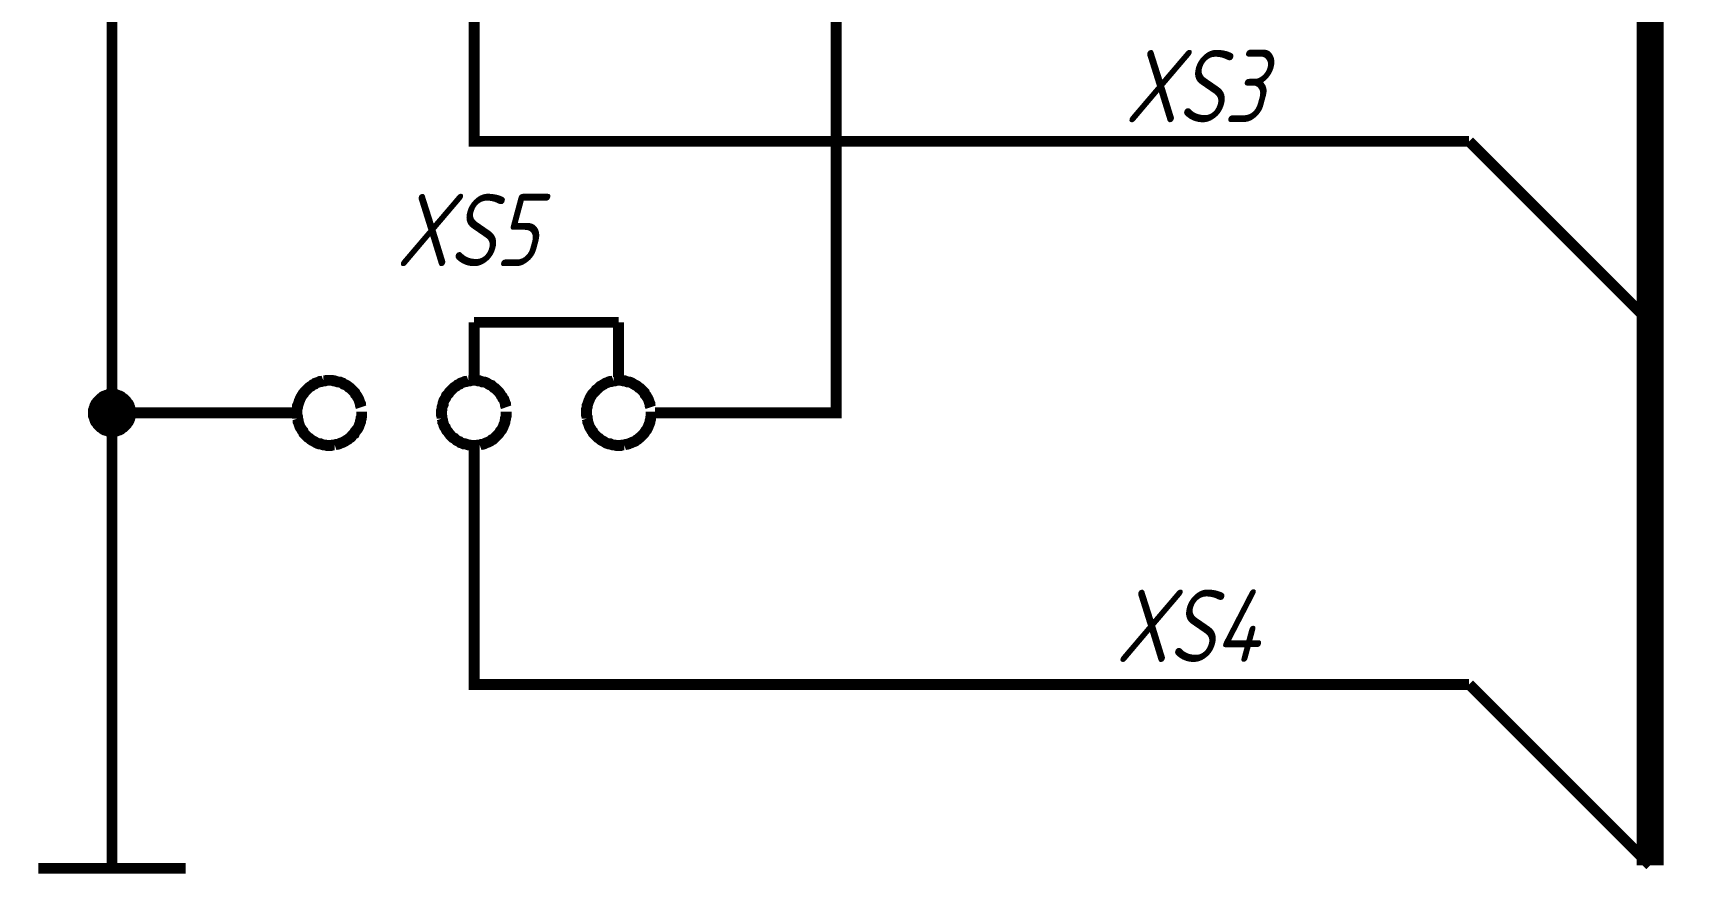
# Model space of a CAD drawing. Extents: x 196 to 1101, y 70 to 664.
# Drawn here: x 444.86 to 490.41, y 278.3 to 301.67 of the extents above; entities that cross this region are included whole.
import ezdxf

# ---------------------------------------------------------------- set-up
doc = ezdxf.new("R2010")
doc.units = 0
doc.header["$MEASUREMENT"] = 0
doc.layers.add('Sheet', color=255, linetype='CONTINUOUS')
doc.styles.add('GOST type A0', font='', dxfattribs={"oblique": 15, "height": 3.5})
doc.styles.get('GOST type A0').set_extended_font_data('GOST type A')

msp = doc.modelspace()

# ---------------------------------------------------------------- linework, layer by layer
at = {"layer": 'Sheet'}
for points, const_width in [([(679.47, 371.174), (679.47, 416.174), (597, 416.174), (597, 371.174), (524.515, 371.174), (524.515, 328.674), (489.53, 328.674), (489.53, 293.677), (489.53, 293.677), (489.53, 278.672), (489.53, 278.672)], 0.749), ([(447.046, 351.182), (447.046, 336.177), (447.046, 321.172), (447.046, 306.182), (447.046, 291.176), (447.046, 283.674)], 0.3), ([(464.546, 291.176), (467.046, 291.176), (467.046, 306.182), (467.046, 321.172), (467.046, 336.177)], 0.3), ([(484.53, 298.679), (484.53, 298.679), (474.546, 298.679), (457.046, 298.679), (457.046, 302.671)], 0.3), ([(484.53, 298.679), (489.53, 293.677)], 0.3), ([(457.046, 292.171), (457.046, 293.677)], 0.3), ([(457.046, 293.677), (461.036, 293.677)], 0.3), ([(461.036, 293.677), (461.036, 292.171)], 0.3), ([(452.884, 292.062), (452.838, 292.046), (452.791, 292.046), (452.76, 292.031), (452.713, 292.015), (452.667, 292), (452.636, 291.969), (452.589, 291.953), (452.558, 291.922), (452.527, 291.907), (452.48, 291.875), (452.449, 291.844), (452.418, 291.813), (452.387, 291.782), (452.356, 291.751), (452.341, 291.72), (452.31, 291.689), (452.294, 291.658), (452.263, 291.611), (452.247, 291.58), (452.232, 291.534), (452.216, 291.503), (452.201, 291.456), (452.185, 291.409), (452.17, 291.378), (452.17, 291.332), (452.154, 291.285), (452.154, 291.239), (452.154, 291.208), (452.154, 291.161), (452.154, 291.114), (452.17, 291.068), (452.17, 291.021)], 0.3), ([(453.924, 291.332), (453.909, 291.378), (453.909, 291.425), (453.893, 291.456), (453.878, 291.503), (453.862, 291.549), (453.847, 291.58), (453.816, 291.627), (453.8, 291.658), (453.769, 291.689), (453.754, 291.736), (453.723, 291.767), (453.692, 291.798), (453.66, 291.829), (453.629, 291.86), (453.598, 291.875), (453.567, 291.907), (453.521, 291.938), (453.49, 291.953), (453.443, 291.969), (453.412, 292), (453.365, 292.015), (453.334, 292.031), (453.288, 292.031), (453.241, 292.046), (453.195, 292.062), (453.164, 292.062), (453.117, 292.077), (453.07, 292.077), (453.024, 292.077), (452.977, 292.077), (452.931, 292.062), (452.884, 292.062)], 0.3), ([(456.89, 292.062), (456.844, 292.046), (456.797, 292.046), (456.766, 292.031), (456.72, 292.015), (456.673, 292), (456.642, 291.969), (456.595, 291.953), (456.564, 291.922), (456.533, 291.907), (456.487, 291.875), (456.456, 291.844), (456.424, 291.813), (456.393, 291.782), (456.362, 291.751), (456.347, 291.72), (456.316, 291.689), (456.285, 291.658), (456.269, 291.611), (456.254, 291.58), (456.223, 291.534), (456.207, 291.503), (456.192, 291.456), (456.192, 291.409), (456.176, 291.378), (456.161, 291.332), (456.161, 291.285), (456.145, 291.239), (456.145, 291.208), (456.145, 291.161), (456.145, 291.114), (456.161, 291.068), (456.161, 291.021)], 0.3), ([(457.931, 291.332), (457.915, 291.378), (457.915, 291.425), (457.9, 291.456), (457.884, 291.503), (457.869, 291.549), (457.838, 291.58), (457.822, 291.627), (457.791, 291.658), (457.775, 291.689), (457.744, 291.736), (457.713, 291.767), (457.682, 291.798), (457.651, 291.829), (457.62, 291.86), (457.589, 291.875), (457.558, 291.907), (457.527, 291.938), (457.48, 291.953), (457.449, 291.969), (457.403, 292), (457.372, 292.015), (457.325, 292.031), (457.279, 292.031), (457.247, 292.046), (457.201, 292.062), (457.154, 292.062), (457.108, 292.077), (457.077, 292.077), (457.03, 292.077), (456.984, 292.077), (456.937, 292.062), (456.89, 292.062)], 0.3), ([(460.897, 292.062), (460.85, 292.046), (460.803, 292.046), (460.757, 292.031), (460.726, 292.015), (460.679, 292), (460.633, 291.969), (460.602, 291.953), (460.555, 291.922), (460.524, 291.907), (460.493, 291.875), (460.462, 291.844), (460.415, 291.813), (460.4, 291.782), (460.369, 291.751), (460.338, 291.72), (460.307, 291.689), (460.291, 291.658), (460.26, 291.611), (460.244, 291.58), (460.229, 291.534), (460.213, 291.503), (460.198, 291.456), (460.182, 291.409), (460.167, 291.378), (460.167, 291.332), (460.151, 291.285), (460.151, 291.239), (460.151, 291.208), (460.151, 291.161), (460.151, 291.114), (460.167, 291.068), (460.167, 291.021)], 0.3), ([(461.921, 291.332), (461.906, 291.378), (461.906, 291.425), (461.89, 291.456), (461.875, 291.503), (461.859, 291.549), (461.844, 291.58), (461.813, 291.627), (461.797, 291.658), (461.766, 291.689), (461.751, 291.736), (461.72, 291.767), (461.689, 291.798), (461.657, 291.829), (461.626, 291.86), (461.595, 291.875), (461.564, 291.907), (461.518, 291.938), (461.487, 291.953), (461.456, 291.969), (461.409, 292), (461.378, 292.015), (461.331, 292.031), (461.285, 292.031), (461.254, 292.046), (461.207, 292.062), (461.161, 292.062), (461.114, 292.077), (461.083, 292.077), (461.036, 292.077), (460.99, 292.077), (460.943, 292.062), (460.897, 292.062)], 0.3), ([(446.533, 291.176), (446.533, 291.208), (446.533, 291.223), (446.533, 291.254), (446.549, 291.285), (446.549, 291.301), (446.564, 291.332), (446.564, 291.347), (446.58, 291.378), (446.58, 291.394), (446.595, 291.425), (446.611, 291.441), (446.626, 291.456), (446.642, 291.487), (446.657, 291.503), (446.673, 291.518), (446.688, 291.534), (446.704, 291.549), (446.719, 291.565), (446.735, 291.58), (446.766, 291.596), (446.782, 291.611), (446.797, 291.627), (446.828, 291.642), (446.844, 291.642), (446.875, 291.658), (446.89, 291.658), (446.921, 291.674), (446.937, 291.674), (446.968, 291.689), (446.999, 291.689), (447.014, 291.689), (447.046, 291.689)], 0.3), ([(446.533, 291.176), (446.533, 291.208), (446.533, 291.223), (446.533, 291.254), (446.549, 291.285), (446.549, 291.301), (446.564, 291.332), (446.564, 291.347), (446.58, 291.378), (446.58, 291.394), (446.595, 291.425), (446.611, 291.441), (446.626, 291.456), (446.642, 291.487), (446.657, 291.503), (446.673, 291.518), (446.688, 291.534), (446.704, 291.549), (446.719, 291.565), (446.735, 291.58), (446.766, 291.596), (446.782, 291.611), (446.797, 291.627), (446.828, 291.642), (446.844, 291.642), (446.875, 291.658), (446.89, 291.658), (446.921, 291.674), (446.937, 291.674), (446.968, 291.689), (446.999, 291.689), (447.014, 291.689), (447.046, 291.689)], 0.3), ([(446.533, 291.176), (446.533, 291.208), (446.533, 291.223), (446.533, 291.254), (446.549, 291.285), (446.549, 291.301), (446.564, 291.332), (446.564, 291.347), (446.58, 291.378), (446.58, 291.394), (446.595, 291.425), (446.611, 291.441), (446.626, 291.456), (446.642, 291.487), (446.657, 291.503), (446.673, 291.518), (446.688, 291.534), (446.704, 291.549), (446.719, 291.565), (446.735, 291.58), (446.766, 291.596), (446.782, 291.611), (446.797, 291.627), (446.828, 291.642), (446.844, 291.642), (446.875, 291.658), (446.89, 291.658), (446.921, 291.674), (446.937, 291.674), (446.968, 291.689), (446.999, 291.689), (447.014, 291.689), (447.046, 291.689)], 0.3), ([(446.533, 291.176), (446.533, 291.208), (446.533, 291.223), (446.533, 291.254), (446.549, 291.285), (446.549, 291.301), (446.564, 291.332), (446.564, 291.347), (446.58, 291.378), (446.58, 291.394), (446.595, 291.425), (446.611, 291.441), (446.626, 291.456), (446.642, 291.487), (446.657, 291.503), (446.673, 291.518), (446.688, 291.534), (446.704, 291.549), (446.719, 291.565), (446.735, 291.58), (446.766, 291.596), (446.782, 291.611), (446.797, 291.627), (446.828, 291.642), (446.844, 291.642), (446.875, 291.658), (446.89, 291.658), (446.921, 291.674), (446.937, 291.674), (446.968, 291.689), (446.999, 291.689), (447.014, 291.689), (447.046, 291.689)], 0.3), ([(446.533, 291.176), (446.533, 291.208), (446.533, 291.223), (446.533, 291.254), (446.549, 291.285), (446.549, 291.301), (446.564, 291.332), (446.564, 291.347), (446.58, 291.378), (446.58, 291.394), (446.595, 291.425), (446.611, 291.441), (446.626, 291.456), (446.642, 291.487), (446.657, 291.503), (446.673, 291.518), (446.688, 291.534), (446.704, 291.549), (446.719, 291.565), (446.735, 291.58), (446.766, 291.596), (446.782, 291.611), (446.797, 291.627), (446.828, 291.642), (446.844, 291.642), (446.875, 291.658), (446.89, 291.658), (446.921, 291.674), (446.937, 291.674), (446.968, 291.689), (446.999, 291.689), (447.014, 291.689), (447.046, 291.689)], 0.3), ([(446.533, 291.176), (446.533, 291.208), (446.533, 291.223), (446.533, 291.254), (446.549, 291.285), (446.549, 291.301), (446.564, 291.332), (446.564, 291.347), (446.58, 291.378), (446.58, 291.394), (446.595, 291.425), (446.611, 291.441), (446.626, 291.456), (446.642, 291.487), (446.657, 291.503), (446.673, 291.518), (446.688, 291.534), (446.704, 291.549), (446.719, 291.565), (446.735, 291.58), (446.766, 291.596), (446.782, 291.611), (446.797, 291.627), (446.828, 291.642), (446.844, 291.642), (446.875, 291.658), (446.89, 291.658), (446.921, 291.674), (446.937, 291.674), (446.968, 291.689), (446.999, 291.689), (447.014, 291.689), (447.046, 291.689)], 0.3), ([(446.533, 291.176), (446.533, 291.208), (446.533, 291.223), (446.533, 291.254), (446.549, 291.285), (446.549, 291.301), (446.564, 291.332), (446.564, 291.347), (446.58, 291.378), (446.58, 291.394), (446.595, 291.425), (446.611, 291.441), (446.626, 291.456), (446.642, 291.487), (446.657, 291.503), (446.673, 291.518), (446.688, 291.534), (446.704, 291.549), (446.719, 291.565), (446.735, 291.58), (446.766, 291.596), (446.782, 291.611), (446.797, 291.627), (446.828, 291.642), (446.844, 291.642), (446.875, 291.658), (446.89, 291.658), (446.921, 291.674), (446.937, 291.674), (446.968, 291.689), (446.999, 291.689), (447.014, 291.689), (447.046, 291.689)], 0.3), ([(446.533, 291.176), (446.533, 291.208), (446.533, 291.223), (446.533, 291.254), (446.549, 291.285), (446.549, 291.301), (446.564, 291.332), (446.564, 291.347), (446.58, 291.378), (446.58, 291.394), (446.595, 291.425), (446.611, 291.441), (446.626, 291.456), (446.642, 291.487), (446.657, 291.503), (446.673, 291.518), (446.688, 291.534), (446.704, 291.549), (446.719, 291.565), (446.735, 291.58), (446.766, 291.596), (446.782, 291.611), (446.797, 291.627), (446.828, 291.642), (446.844, 291.642), (446.875, 291.658), (446.89, 291.658), (446.921, 291.674), (446.937, 291.674), (446.968, 291.689), (446.999, 291.689), (447.014, 291.689), (447.046, 291.689)], 0.3), ([(447.046, 291.689), (447.046, 291.689)], 0.3), ([(447.046, 291.689), (447.077, 291.689), (447.092, 291.689), (447.123, 291.689), (447.154, 291.674), (447.17, 291.674), (447.201, 291.658), (447.216, 291.658), (447.247, 291.642), (447.263, 291.642), (447.294, 291.627), (447.31, 291.611), (447.325, 291.596), (447.356, 291.58), (447.372, 291.565), (447.387, 291.549), (447.403, 291.534), (447.418, 291.518), (447.434, 291.503), (447.449, 291.487), (447.465, 291.456), (447.48, 291.441), (447.496, 291.425), (447.511, 291.394), (447.511, 291.378), (447.527, 291.347), (447.527, 291.332), (447.542, 291.301), (447.542, 291.285), (447.558, 291.254), (447.558, 291.223), (447.558, 291.208), (447.558, 291.176)], 0.3), ([(447.046, 291.689), (447.046, 291.689)], 0.3), ([(447.046, 291.689), (447.077, 291.689), (447.092, 291.689), (447.123, 291.689), (447.154, 291.674), (447.17, 291.674), (447.201, 291.658), (447.216, 291.658), (447.247, 291.642), (447.263, 291.642), (447.294, 291.627), (447.31, 291.611), (447.325, 291.596), (447.356, 291.58), (447.372, 291.565), (447.387, 291.549), (447.403, 291.534), (447.418, 291.518), (447.434, 291.503), (447.449, 291.487), (447.465, 291.456), (447.48, 291.441), (447.496, 291.425), (447.511, 291.394), (447.511, 291.378), (447.527, 291.347), (447.527, 291.332), (447.542, 291.301), (447.542, 291.285), (447.558, 291.254), (447.558, 291.223), (447.558, 291.208), (447.558, 291.176)], 0.3), ([(447.046, 291.689), (447.046, 291.689)], 0.3), ([(447.046, 291.689), (447.077, 291.689), (447.092, 291.689), (447.123, 291.689), (447.154, 291.674), (447.17, 291.674), (447.201, 291.658), (447.216, 291.658), (447.247, 291.642), (447.263, 291.642), (447.294, 291.627), (447.31, 291.611), (447.325, 291.596), (447.356, 291.58), (447.372, 291.565), (447.387, 291.549), (447.403, 291.534), (447.418, 291.518), (447.434, 291.503), (447.449, 291.487), (447.465, 291.456), (447.48, 291.441), (447.496, 291.425), (447.511, 291.394), (447.511, 291.378), (447.527, 291.347), (447.527, 291.332), (447.542, 291.301), (447.542, 291.285), (447.558, 291.254), (447.558, 291.223), (447.558, 291.208), (447.558, 291.176)], 0.3), ([(447.046, 291.689), (447.046, 291.689)], 0.3), ([(447.046, 291.689), (447.077, 291.689), (447.092, 291.689), (447.123, 291.689), (447.154, 291.674), (447.17, 291.674), (447.201, 291.658), (447.216, 291.658), (447.247, 291.642), (447.263, 291.642), (447.294, 291.627), (447.31, 291.611), (447.325, 291.596), (447.356, 291.58), (447.372, 291.565), (447.387, 291.549), (447.403, 291.534), (447.418, 291.518), (447.434, 291.503), (447.449, 291.487), (447.465, 291.456), (447.48, 291.441), (447.496, 291.425), (447.511, 291.394), (447.511, 291.378), (447.527, 291.347), (447.527, 291.332), (447.542, 291.301), (447.542, 291.285), (447.558, 291.254), (447.558, 291.223), (447.558, 291.208), (447.558, 291.176)], 0.3), ([(447.046, 291.689), (447.046, 291.689)], 0.3), ([(447.046, 291.689), (447.077, 291.689), (447.092, 291.689), (447.123, 291.689), (447.154, 291.674), (447.17, 291.674), (447.201, 291.658), (447.216, 291.658), (447.247, 291.642), (447.263, 291.642), (447.294, 291.627), (447.31, 291.611), (447.325, 291.596), (447.356, 291.58), (447.372, 291.565), (447.387, 291.549), (447.403, 291.534), (447.418, 291.518), (447.434, 291.503), (447.449, 291.487), (447.465, 291.456), (447.48, 291.441), (447.496, 291.425), (447.511, 291.394), (447.511, 291.378), (447.527, 291.347), (447.527, 291.332), (447.542, 291.301), (447.542, 291.285), (447.558, 291.254), (447.558, 291.223), (447.558, 291.208), (447.558, 291.176)], 0.3), ([(447.046, 291.689), (447.046, 291.689)], 0.3), ([(447.046, 291.689), (447.077, 291.689), (447.092, 291.689), (447.123, 291.689), (447.154, 291.674), (447.17, 291.674), (447.201, 291.658), (447.216, 291.658), (447.247, 291.642), (447.263, 291.642), (447.294, 291.627), (447.31, 291.611), (447.325, 291.596), (447.356, 291.58), (447.372, 291.565), (447.387, 291.549), (447.403, 291.534), (447.418, 291.518), (447.434, 291.503), (447.449, 291.487), (447.465, 291.456), (447.48, 291.441), (447.496, 291.425), (447.511, 291.394), (447.511, 291.378), (447.527, 291.347), (447.527, 291.332), (447.542, 291.301), (447.542, 291.285), (447.558, 291.254), (447.558, 291.223), (447.558, 291.208), (447.558, 291.176)], 0.3), ([(447.046, 291.689), (447.046, 291.689)], 0.3), ([(447.046, 291.689), (447.077, 291.689), (447.092, 291.689), (447.123, 291.689), (447.154, 291.674), (447.17, 291.674), (447.201, 291.658), (447.216, 291.658), (447.247, 291.642), (447.263, 291.642), (447.294, 291.627), (447.31, 291.611), (447.325, 291.596), (447.356, 291.58), (447.372, 291.565), (447.387, 291.549), (447.403, 291.534), (447.418, 291.518), (447.434, 291.503), (447.449, 291.487), (447.465, 291.456), (447.48, 291.441), (447.496, 291.425), (447.511, 291.394), (447.511, 291.378), (447.527, 291.347), (447.527, 291.332), (447.542, 291.301), (447.542, 291.285), (447.558, 291.254), (447.558, 291.223), (447.558, 291.208), (447.558, 291.176)], 0.3), ([(447.046, 291.689), (447.046, 291.689)], 0.3), ([(447.046, 291.689), (447.077, 291.689), (447.092, 291.689), (447.123, 291.689), (447.154, 291.674), (447.17, 291.674), (447.201, 291.658), (447.216, 291.658), (447.247, 291.642), (447.263, 291.642), (447.294, 291.627), (447.31, 291.611), (447.325, 291.596), (447.356, 291.58), (447.372, 291.565), (447.387, 291.549), (447.403, 291.534), (447.418, 291.518), (447.434, 291.503), (447.449, 291.487), (447.465, 291.456), (447.48, 291.441), (447.496, 291.425), (447.511, 291.394), (447.511, 291.378), (447.527, 291.347), (447.527, 291.332), (447.542, 291.301), (447.542, 291.285), (447.558, 291.254), (447.558, 291.223), (447.558, 291.208), (447.558, 291.176)], 0.3), ([(447.046, 290.664), (447.014, 290.664), (446.999, 290.664), (446.968, 290.664), (446.937, 290.679), (446.921, 290.679), (446.89, 290.695), (446.875, 290.695), (446.844, 290.71), (446.828, 290.71), (446.797, 290.726), (446.782, 290.742), (446.766, 290.757), (446.735, 290.773), (446.719, 290.788), (446.704, 290.804), (446.688, 290.819), (446.673, 290.835), (446.657, 290.85), (446.642, 290.866), (446.626, 290.897), (446.611, 290.912), (446.595, 290.928), (446.58, 290.959), (446.58, 290.975), (446.564, 291.006), (446.564, 291.021), (446.549, 291.052), (446.549, 291.068), (446.533, 291.099), (446.533, 291.13), (446.533, 291.145), (446.533, 291.176)], 0.3), ([(446.533, 291.176), (446.533, 291.176)], 0.3), ([(447.046, 290.664), (447.014, 290.664), (446.999, 290.664), (446.968, 290.664), (446.937, 290.679), (446.921, 290.679), (446.89, 290.695), (446.875, 290.695), (446.844, 290.71), (446.828, 290.71), (446.797, 290.726), (446.782, 290.742), (446.766, 290.757), (446.735, 290.773), (446.719, 290.788), (446.704, 290.804), (446.688, 290.819), (446.673, 290.835), (446.657, 290.85), (446.642, 290.866), (446.626, 290.897), (446.611, 290.912), (446.595, 290.928), (446.58, 290.959), (446.58, 290.975), (446.564, 291.006), (446.564, 291.021), (446.549, 291.052), (446.549, 291.068), (446.533, 291.099), (446.533, 291.13), (446.533, 291.145), (446.533, 291.176)], 0.3), ([(446.533, 291.176), (446.533, 291.176)], 0.3), ([(447.046, 290.664), (447.014, 290.664), (446.999, 290.664), (446.968, 290.664), (446.937, 290.679), (446.921, 290.679), (446.89, 290.695), (446.875, 290.695), (446.844, 290.71), (446.828, 290.71), (446.797, 290.726), (446.782, 290.742), (446.766, 290.757), (446.735, 290.773), (446.719, 290.788), (446.704, 290.804), (446.688, 290.819), (446.673, 290.835), (446.657, 290.85), (446.642, 290.866), (446.626, 290.897), (446.611, 290.912), (446.595, 290.928), (446.58, 290.959), (446.58, 290.975), (446.564, 291.006), (446.564, 291.021), (446.549, 291.052), (446.549, 291.068), (446.533, 291.099), (446.533, 291.13), (446.533, 291.145), (446.533, 291.176)], 0.3), ([(446.533, 291.176), (446.533, 291.176)], 0.3), ([(447.046, 290.664), (447.014, 290.664), (446.999, 290.664), (446.968, 290.664), (446.937, 290.679), (446.921, 290.679), (446.89, 290.695), (446.875, 290.695), (446.844, 290.71), (446.828, 290.71), (446.797, 290.726), (446.782, 290.742), (446.766, 290.757), (446.735, 290.773), (446.719, 290.788), (446.704, 290.804), (446.688, 290.819), (446.673, 290.835), (446.657, 290.85), (446.642, 290.866), (446.626, 290.897), (446.611, 290.912), (446.595, 290.928), (446.58, 290.959), (446.58, 290.975), (446.564, 291.006), (446.564, 291.021), (446.549, 291.052), (446.549, 291.068), (446.533, 291.099), (446.533, 291.13), (446.533, 291.145), (446.533, 291.176)], 0.3), ([(446.533, 291.176), (446.533, 291.176)], 0.3), ([(447.046, 290.664), (447.014, 290.664), (446.999, 290.664), (446.968, 290.664), (446.937, 290.679), (446.921, 290.679), (446.89, 290.695), (446.875, 290.695), (446.844, 290.71), (446.828, 290.71), (446.797, 290.726), (446.782, 290.742), (446.766, 290.757), (446.735, 290.773), (446.719, 290.788), (446.704, 290.804), (446.688, 290.819), (446.673, 290.835), (446.657, 290.85), (446.642, 290.866), (446.626, 290.897), (446.611, 290.912), (446.595, 290.928), (446.58, 290.959), (446.58, 290.975), (446.564, 291.006), (446.564, 291.021), (446.549, 291.052), (446.549, 291.068), (446.533, 291.099), (446.533, 291.13), (446.533, 291.145), (446.533, 291.176)], 0.3), ([(446.533, 291.176), (446.533, 291.176)], 0.3), ([(447.046, 290.664), (447.014, 290.664), (446.999, 290.664), (446.968, 290.664), (446.937, 290.679), (446.921, 290.679), (446.89, 290.695), (446.875, 290.695), (446.844, 290.71), (446.828, 290.71), (446.797, 290.726), (446.782, 290.742), (446.766, 290.757), (446.735, 290.773), (446.719, 290.788), (446.704, 290.804), (446.688, 290.819), (446.673, 290.835), (446.657, 290.85), (446.642, 290.866), (446.626, 290.897), (446.611, 290.912), (446.595, 290.928), (446.58, 290.959), (446.58, 290.975), (446.564, 291.006), (446.564, 291.021), (446.549, 291.052), (446.549, 291.068), (446.533, 291.099), (446.533, 291.13), (446.533, 291.145), (446.533, 291.176)], 0.3), ([(446.533, 291.176), (446.533, 291.176)], 0.3), ([(447.046, 290.664), (447.014, 290.664), (446.999, 290.664), (446.968, 290.664), (446.937, 290.679), (446.921, 290.679), (446.89, 290.695), (446.875, 290.695), (446.844, 290.71), (446.828, 290.71), (446.797, 290.726), (446.782, 290.742), (446.766, 290.757), (446.735, 290.773), (446.719, 290.788), (446.704, 290.804), (446.688, 290.819), (446.673, 290.835), (446.657, 290.85), (446.642, 290.866), (446.626, 290.897), (446.611, 290.912), (446.595, 290.928), (446.58, 290.959), (446.58, 290.975), (446.564, 291.006), (446.564, 291.021), (446.549, 291.052), (446.549, 291.068), (446.533, 291.099), (446.533, 291.13), (446.533, 291.145), (446.533, 291.176)], 0.3), ([(446.533, 291.176), (446.533, 291.176)], 0.3), ([(447.046, 290.664), (447.014, 290.664), (446.999, 290.664), (446.968, 290.664), (446.937, 290.679), (446.921, 290.679), (446.89, 290.695), (446.875, 290.695), (446.844, 290.71), (446.828, 290.71), (446.797, 290.726), (446.782, 290.742), (446.766, 290.757), (446.735, 290.773), (446.719, 290.788), (446.704, 290.804), (446.688, 290.819), (446.673, 290.835), (446.657, 290.85), (446.642, 290.866), (446.626, 290.897), (446.611, 290.912), (446.595, 290.928), (446.58, 290.959), (446.58, 290.975), (446.564, 291.006), (446.564, 291.021), (446.549, 291.052), (446.549, 291.068), (446.533, 291.099), (446.533, 291.13), (446.533, 291.145), (446.533, 291.176)], 0.3), ([(446.533, 291.176), (446.533, 291.176)], 0.3), ([(447.558, 291.176), (447.558, 291.145), (447.558, 291.13), (447.558, 291.099), (447.542, 291.068), (447.542, 291.052), (447.527, 291.021), (447.527, 291.006), (447.511, 290.975), (447.511, 290.959), (447.496, 290.928), (447.48, 290.912), (447.465, 290.897), (447.449, 290.866), (447.434, 290.85), (447.418, 290.835), (447.403, 290.819), (447.387, 290.804), (447.372, 290.788), (447.356, 290.773), (447.325, 290.757), (447.31, 290.742), (447.294, 290.726), (447.263, 290.71), (447.247, 290.71), (447.216, 290.695), (447.201, 290.695), (447.17, 290.679), (447.154, 290.679), (447.123, 290.664), (447.092, 290.664), (447.077, 290.664), (447.046, 290.664)], 0.3), ([(447.558, 291.176), (447.558, 291.145), (447.558, 291.13), (447.558, 291.099), (447.542, 291.068), (447.542, 291.052), (447.527, 291.021), (447.527, 291.006), (447.511, 290.975), (447.511, 290.959), (447.496, 290.928), (447.48, 290.912), (447.465, 290.897), (447.449, 290.866), (447.434, 290.85), (447.418, 290.835), (447.403, 290.819), (447.387, 290.804), (447.372, 290.788), (447.356, 290.773), (447.325, 290.757), (447.31, 290.742), (447.294, 290.726), (447.263, 290.71), (447.247, 290.71), (447.216, 290.695), (447.201, 290.695), (447.17, 290.679), (447.154, 290.679), (447.123, 290.664), (447.092, 290.664), (447.077, 290.664), (447.046, 290.664)], 0.3), ([(449.546, 291.176), (447.046, 291.176)], 0.3), ([(447.558, 291.176), (447.558, 291.145), (447.558, 291.13), (447.558, 291.099), (447.542, 291.068), (447.542, 291.052), (447.527, 291.021), (447.527, 291.006), (447.511, 290.975), (447.511, 290.959), (447.496, 290.928), (447.48, 290.912), (447.465, 290.897), (447.449, 290.866), (447.434, 290.85), (447.418, 290.835), (447.403, 290.819), (447.387, 290.804), (447.372, 290.788), (447.356, 290.773), (447.325, 290.757), (447.31, 290.742), (447.294, 290.726), (447.263, 290.71), (447.247, 290.71), (447.216, 290.695), (447.201, 290.695), (447.17, 290.679), (447.154, 290.679), (447.123, 290.664), (447.092, 290.664), (447.077, 290.664), (447.046, 290.664)], 0.3), ([(447.558, 291.176), (447.558, 291.145), (447.558, 291.13), (447.558, 291.099), (447.542, 291.068), (447.542, 291.052), (447.527, 291.021), (447.527, 291.006), (447.511, 290.975), (447.511, 290.959), (447.496, 290.928), (447.48, 290.912), (447.465, 290.897), (447.449, 290.866), (447.434, 290.85), (447.418, 290.835), (447.403, 290.819), (447.387, 290.804), (447.372, 290.788), (447.356, 290.773), (447.325, 290.757), (447.31, 290.742), (447.294, 290.726), (447.263, 290.71), (447.247, 290.71), (447.216, 290.695), (447.201, 290.695), (447.17, 290.679), (447.154, 290.679), (447.123, 290.664), (447.092, 290.664), (447.077, 290.664), (447.046, 290.664)], 0.3), ([(447.558, 291.176), (447.558, 291.145), (447.558, 291.13), (447.558, 291.099), (447.542, 291.068), (447.542, 291.052), (447.527, 291.021), (447.527, 291.006), (447.511, 290.975), (447.511, 290.959), (447.496, 290.928), (447.48, 290.912), (447.465, 290.897), (447.449, 290.866), (447.434, 290.85), (447.418, 290.835), (447.403, 290.819), (447.387, 290.804), (447.372, 290.788), (447.356, 290.773), (447.325, 290.757), (447.31, 290.742), (447.294, 290.726), (447.263, 290.71), (447.247, 290.71), (447.216, 290.695), (447.201, 290.695), (447.17, 290.679), (447.154, 290.679), (447.123, 290.664), (447.092, 290.664), (447.077, 290.664), (447.046, 290.664)], 0.3), ([(447.558, 291.176), (447.558, 291.145), (447.558, 291.13), (447.558, 291.099), (447.542, 291.068), (447.542, 291.052), (447.527, 291.021), (447.527, 291.006), (447.511, 290.975), (447.511, 290.959), (447.496, 290.928), (447.48, 290.912), (447.465, 290.897), (447.449, 290.866), (447.434, 290.85), (447.418, 290.835), (447.403, 290.819), (447.387, 290.804), (447.372, 290.788), (447.356, 290.773), (447.325, 290.757), (447.31, 290.742), (447.294, 290.726), (447.263, 290.71), (447.247, 290.71), (447.216, 290.695), (447.201, 290.695), (447.17, 290.679), (447.154, 290.679), (447.123, 290.664), (447.092, 290.664), (447.077, 290.664), (447.046, 290.664)], 0.3), ([(447.558, 291.176), (447.558, 291.145), (447.558, 291.13), (447.558, 291.099), (447.542, 291.068), (447.542, 291.052), (447.527, 291.021), (447.527, 291.006), (447.511, 290.975), (447.511, 290.959), (447.496, 290.928), (447.48, 290.912), (447.465, 290.897), (447.449, 290.866), (447.434, 290.85), (447.418, 290.835), (447.403, 290.819), (447.387, 290.804), (447.372, 290.788), (447.356, 290.773), (447.325, 290.757), (447.31, 290.742), (447.294, 290.726), (447.263, 290.71), (447.247, 290.71), (447.216, 290.695), (447.201, 290.695), (447.17, 290.679), (447.154, 290.679), (447.123, 290.664), (447.092, 290.664), (447.077, 290.664), (447.046, 290.664)], 0.3), ([(447.558, 291.176), (447.558, 291.145), (447.558, 291.13), (447.558, 291.099), (447.542, 291.068), (447.542, 291.052), (447.527, 291.021), (447.527, 291.006), (447.511, 290.975), (447.511, 290.959), (447.496, 290.928), (447.48, 290.912), (447.465, 290.897), (447.449, 290.866), (447.434, 290.85), (447.418, 290.835), (447.403, 290.819), (447.387, 290.804), (447.372, 290.788), (447.356, 290.773), (447.325, 290.757), (447.31, 290.742), (447.294, 290.726), (447.263, 290.71), (447.247, 290.71), (447.216, 290.695), (447.201, 290.695), (447.17, 290.679), (447.154, 290.679), (447.123, 290.664), (447.092, 290.664), (447.077, 290.664), (447.046, 290.664)], 0.3), ([(447.558, 291.176), (447.558, 291.176), (447.558, 291.176), (447.558, 291.176), (447.558, 291.176), (447.558, 291.176), (447.558, 291.176), (447.558, 291.176), (447.558, 291.176), (447.558, 291.176), (447.558, 291.176), (447.558, 291.176), (447.558, 291.176), (447.558, 291.176), (447.558, 291.176), (447.558, 291.176), (447.558, 291.176), (447.558, 291.176), (447.558, 291.176), (447.558, 291.176), (447.558, 291.176), (447.558, 291.176), (447.558, 291.176), (447.558, 291.176), (447.558, 291.176), (447.558, 291.176), (447.558, 291.176), (447.558, 291.176), (447.558, 291.176), (447.558, 291.176), (447.558, 291.176), (447.558, 291.176), (447.558, 291.176)], 0.3), ([(447.558, 291.176), (447.558, 291.176)], 0.3), ([(447.558, 291.176), (447.558, 291.176), (447.558, 291.176), (447.558, 291.176), (447.558, 291.176), (447.558, 291.176), (447.558, 291.176), (447.558, 291.176), (447.558, 291.176), (447.558, 291.176), (447.558, 291.176), (447.558, 291.176), (447.558, 291.176), (447.558, 291.176), (447.558, 291.176), (447.558, 291.176), (447.558, 291.176), (447.558, 291.176), (447.558, 291.176), (447.558, 291.176), (447.558, 291.176), (447.558, 291.176), (447.558, 291.176), (447.558, 291.176), (447.558, 291.176), (447.558, 291.176), (447.558, 291.176), (447.558, 291.176), (447.558, 291.176), (447.558, 291.176), (447.558, 291.176), (447.558, 291.176), (447.558, 291.176)], 0.3), ([(447.558, 291.176), (447.558, 291.176)], 0.3), ([(447.558, 291.176), (447.558, 291.176), (447.558, 291.176), (447.558, 291.176), (447.558, 291.176), (447.558, 291.176), (447.558, 291.176), (447.558, 291.176), (447.558, 291.176), (447.558, 291.176), (447.558, 291.176), (447.558, 291.176), (447.558, 291.176), (447.558, 291.176), (447.558, 291.176), (447.558, 291.176), (447.558, 291.176), (447.558, 291.176), (447.558, 291.176), (447.558, 291.176), (447.558, 291.176), (447.558, 291.176), (447.558, 291.176), (447.558, 291.176), (447.558, 291.176), (447.558, 291.176), (447.558, 291.176), (447.558, 291.176), (447.558, 291.176), (447.558, 291.176), (447.558, 291.176), (447.558, 291.176), (447.558, 291.176)], 0.3), ([(447.558, 291.176), (447.558, 291.176)], 0.3), ([(447.558, 291.176), (447.558, 291.176), (447.558, 291.176), (447.558, 291.176), (447.558, 291.176), (447.558, 291.176), (447.558, 291.176), (447.558, 291.176), (447.558, 291.176), (447.558, 291.176), (447.558, 291.176), (447.558, 291.176), (447.558, 291.176), (447.558, 291.176), (447.558, 291.176), (447.558, 291.176), (447.558, 291.176), (447.558, 291.176), (447.558, 291.176), (447.558, 291.176), (447.558, 291.176), (447.558, 291.176), (447.558, 291.176), (447.558, 291.176), (447.558, 291.176), (447.558, 291.176), (447.558, 291.176), (447.558, 291.176), (447.558, 291.176), (447.558, 291.176), (447.558, 291.176), (447.558, 291.176), (447.558, 291.176)], 0.3), ([(447.558, 291.176), (447.558, 291.176)], 0.3), ([(447.558, 291.176), (447.558, 291.176), (447.558, 291.176), (447.558, 291.176), (447.558, 291.176), (447.558, 291.176), (447.558, 291.176), (447.558, 291.176), (447.558, 291.176), (447.558, 291.176), (447.558, 291.176), (447.558, 291.176), (447.558, 291.176), (447.558, 291.176), (447.558, 291.176), (447.558, 291.176), (447.558, 291.176), (447.558, 291.176), (447.558, 291.176), (447.558, 291.176), (447.558, 291.176), (447.558, 291.176), (447.558, 291.176), (447.558, 291.176), (447.558, 291.176), (447.558, 291.176), (447.558, 291.176), (447.558, 291.176), (447.558, 291.176), (447.558, 291.176), (447.558, 291.176), (447.558, 291.176), (447.558, 291.176)], 0.3), ([(447.558, 291.176), (447.558, 291.176)], 0.3), ([(447.558, 291.176), (447.558, 291.176), (447.558, 291.176), (447.558, 291.176), (447.558, 291.176), (447.558, 291.176), (447.558, 291.176), (447.558, 291.176), (447.558, 291.176), (447.558, 291.176), (447.558, 291.176), (447.558, 291.176), (447.558, 291.176), (447.558, 291.176), (447.558, 291.176), (447.558, 291.176), (447.558, 291.176), (447.558, 291.176), (447.558, 291.176), (447.558, 291.176), (447.558, 291.176), (447.558, 291.176), (447.558, 291.176), (447.558, 291.176), (447.558, 291.176), (447.558, 291.176), (447.558, 291.176), (447.558, 291.176), (447.558, 291.176), (447.558, 291.176), (447.558, 291.176), (447.558, 291.176), (447.558, 291.176)], 0.3), ([(447.558, 291.176), (447.558, 291.176)], 0.3), ([(447.558, 291.176), (447.558, 291.176), (447.558, 291.176), (447.558, 291.176), (447.558, 291.176), (447.558, 291.176), (447.558, 291.176), (447.558, 291.176), (447.558, 291.176), (447.558, 291.176), (447.558, 291.176), (447.558, 291.176), (447.558, 291.176), (447.558, 291.176), (447.558, 291.176), (447.558, 291.176), (447.558, 291.176), (447.558, 291.176), (447.558, 291.176), (447.558, 291.176), (447.558, 291.176), (447.558, 291.176), (447.558, 291.176), (447.558, 291.176), (447.558, 291.176), (447.558, 291.176), (447.558, 291.176), (447.558, 291.176), (447.558, 291.176), (447.558, 291.176), (447.558, 291.176), (447.558, 291.176), (447.558, 291.176)], 0.3), ([(447.558, 291.176), (447.558, 291.176)], 0.3), ([(447.558, 291.176), (447.558, 291.176), (447.558, 291.176), (447.558, 291.176), (447.558, 291.176), (447.558, 291.176), (447.558, 291.176), (447.558, 291.176), (447.558, 291.176), (447.558, 291.176), (447.558, 291.176), (447.558, 291.176), (447.558, 291.176), (447.558, 291.176), (447.558, 291.176), (447.558, 291.176), (447.558, 291.176), (447.558, 291.176), (447.558, 291.176), (447.558, 291.176), (447.558, 291.176), (447.558, 291.176), (447.558, 291.176), (447.558, 291.176), (447.558, 291.176), (447.558, 291.176), (447.558, 291.176), (447.558, 291.176), (447.558, 291.176), (447.558, 291.176), (447.558, 291.176), (447.558, 291.176), (447.558, 291.176)], 0.3), ([(447.558, 291.176), (447.558, 291.176)], 0.3), ([(452.046, 291.176), (449.546, 291.176)], 0.3), ([(452.17, 291.021), (452.185, 290.975), (452.185, 290.928), (452.201, 290.897), (452.216, 290.85), (452.232, 290.804), (452.247, 290.773), (452.279, 290.726), (452.294, 290.695), (452.325, 290.664), (452.341, 290.617), (452.372, 290.586), (452.403, 290.555), (452.434, 290.524), (452.465, 290.493), (452.496, 290.477), (452.527, 290.446), (452.574, 290.415), (452.605, 290.4), (452.636, 290.384), (452.682, 290.353), (452.713, 290.338), (452.76, 290.322), (452.806, 290.322), (452.838, 290.307), (452.884, 290.291), (452.931, 290.291), (452.977, 290.276), (453.008, 290.276), (453.055, 290.276), (453.101, 290.276), (453.148, 290.291), (453.195, 290.291)], 0.3), ([(453.195, 290.291), (453.241, 290.307), (453.272, 290.307), (453.319, 290.322), (453.35, 290.338), (453.397, 290.353), (453.428, 290.369), (453.459, 290.384), (453.49, 290.4), (453.536, 290.431), (453.567, 290.446), (453.598, 290.477), (453.629, 290.493), (453.66, 290.524), (453.676, 290.555), (453.707, 290.586), (453.738, 290.602), (453.754, 290.648), (453.785, 290.679), (453.8, 290.71), (453.831, 290.742), (453.847, 290.773), (453.862, 290.804), (453.878, 290.85), (453.893, 290.881), (453.909, 290.928), (453.909, 290.959), (453.924, 291.006), (453.924, 291.037), (453.94, 291.083), (453.94, 291.13), (453.94, 291.161), (453.94, 291.208)], 0.3), ([(456.161, 291.021), (456.176, 290.975), (456.176, 290.928), (456.192, 290.897), (456.207, 290.85), (456.223, 290.804), (456.254, 290.773), (456.269, 290.726), (456.285, 290.695), (456.316, 290.664), (456.347, 290.617), (456.378, 290.586), (456.393, 290.555), (456.424, 290.524), (456.456, 290.493), (456.502, 290.477), (456.533, 290.446), (456.564, 290.415), (456.595, 290.4), (456.642, 290.384), (456.673, 290.353), (456.72, 290.338), (456.751, 290.322), (456.797, 290.322), (456.844, 290.307), (456.89, 290.291), (456.921, 290.291), (456.968, 290.276), (457.015, 290.276), (457.061, 290.276), (457.108, 290.276), (457.154, 290.291), (457.201, 290.291)], 0.3), ([(457.201, 290.291), (457.247, 290.307), (457.279, 290.307), (457.325, 290.322), (457.356, 290.338), (457.387, 290.353), (457.434, 290.369), (457.465, 290.384), (457.496, 290.4), (457.527, 290.431), (457.574, 290.446), (457.605, 290.477), (457.62, 290.493), (457.651, 290.524), (457.682, 290.555), (457.713, 290.586), (457.729, 290.602), (457.76, 290.648), (457.775, 290.679), (457.806, 290.71), (457.822, 290.742), (457.838, 290.773), (457.853, 290.804), (457.869, 290.85), (457.884, 290.881), (457.9, 290.928), (457.9, 290.959), (457.915, 291.006), (457.915, 291.037), (457.931, 291.083), (457.931, 291.13), (457.931, 291.161), (457.931, 291.208)], 0.3), ([(460.167, 291.021), (460.182, 290.975), (460.182, 290.928), (460.198, 290.897), (460.213, 290.85), (460.229, 290.804), (460.244, 290.773), (460.275, 290.726), (460.291, 290.695), (460.322, 290.664), (460.338, 290.617), (460.369, 290.586), (460.4, 290.555), (460.431, 290.524), (460.462, 290.493), (460.493, 290.477), (460.524, 290.446), (460.57, 290.415), (460.602, 290.4), (460.633, 290.384), (460.679, 290.353), (460.71, 290.338), (460.757, 290.322), (460.803, 290.322), (460.834, 290.307), (460.881, 290.291), (460.928, 290.291), (460.974, 290.276), (461.005, 290.276), (461.052, 290.276), (461.098, 290.276), (461.145, 290.291), (461.192, 290.291)], 0.3), ([(461.192, 290.291), (461.238, 290.307), (461.269, 290.307), (461.316, 290.322), (461.347, 290.338), (461.393, 290.353), (461.425, 290.369), (461.471, 290.384), (461.502, 290.4), (461.533, 290.431), (461.564, 290.446), (461.595, 290.477), (461.626, 290.493), (461.657, 290.524), (461.689, 290.555), (461.72, 290.586), (461.735, 290.602), (461.766, 290.648), (461.782, 290.679), (461.813, 290.71), (461.828, 290.742), (461.844, 290.773), (461.859, 290.804), (461.875, 290.85), (461.89, 290.881), (461.906, 290.928), (461.906, 290.959), (461.921, 291.006), (461.921, 291.037), (461.937, 291.083), (461.937, 291.13), (461.937, 291.161), (461.937, 291.208)], 0.3), ([(462.046, 291.176), (464.546, 291.176)], 0.3), ([(457.046, 290.182), (457.046, 287.681)], 0.3), ([(484.53, 283.674), (484.53, 283.674), (474.546, 283.674), (457.046, 283.674), (457.046, 287.681)], 0.3), ([(447.046, 283.674), (447.046, 278.594)], 0.3), ([(484.53, 283.674), (489.53, 278.672)], 0.3), ([(445.011, 278.594), (449.08, 278.594)], 0.3)]:
    msp.add_lwpolyline(points, dxfattribs=dict(at, const_width=const_width))
at = {"layer": 'Sheet', "const_width": 0.508}
msp.add_lwpolyline([(446.682, 291.183, 1), (447.19, 291.183, 1)], format="xyb", close=True, dxfattribs=at)

# ---------------------------------------------------------------- texts
at = {"layer": 'Sheet', "style": 'GOST type A0', "oblique": 15}
for s, p in [('XS3', (475.012, 299.207)), ('XS5', (454.887, 295.231)), ('XS4', (474.763, 284.295))]:
    msp.add_text(s, height=2, dxfattribs=at).set_placement(p)

doc.saveas('drawing.dxf')
